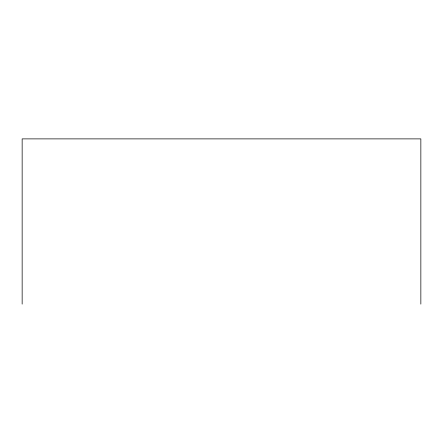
<?xml version="1.0" encoding="UTF-8"?>
<svg xmlns="http://www.w3.org/2000/svg" width="443" height="443" viewBox="0 0 443 443"><rect width="100%" height="100%" fill="white"/><g stroke="black" fill="none" stroke-linecap="round" stroke-linejoin="round"><path stroke-width="0.66" d="M420.85 304.114L420.85 138.886L22.15 138.886L22.15 304.114"/></g></svg>
